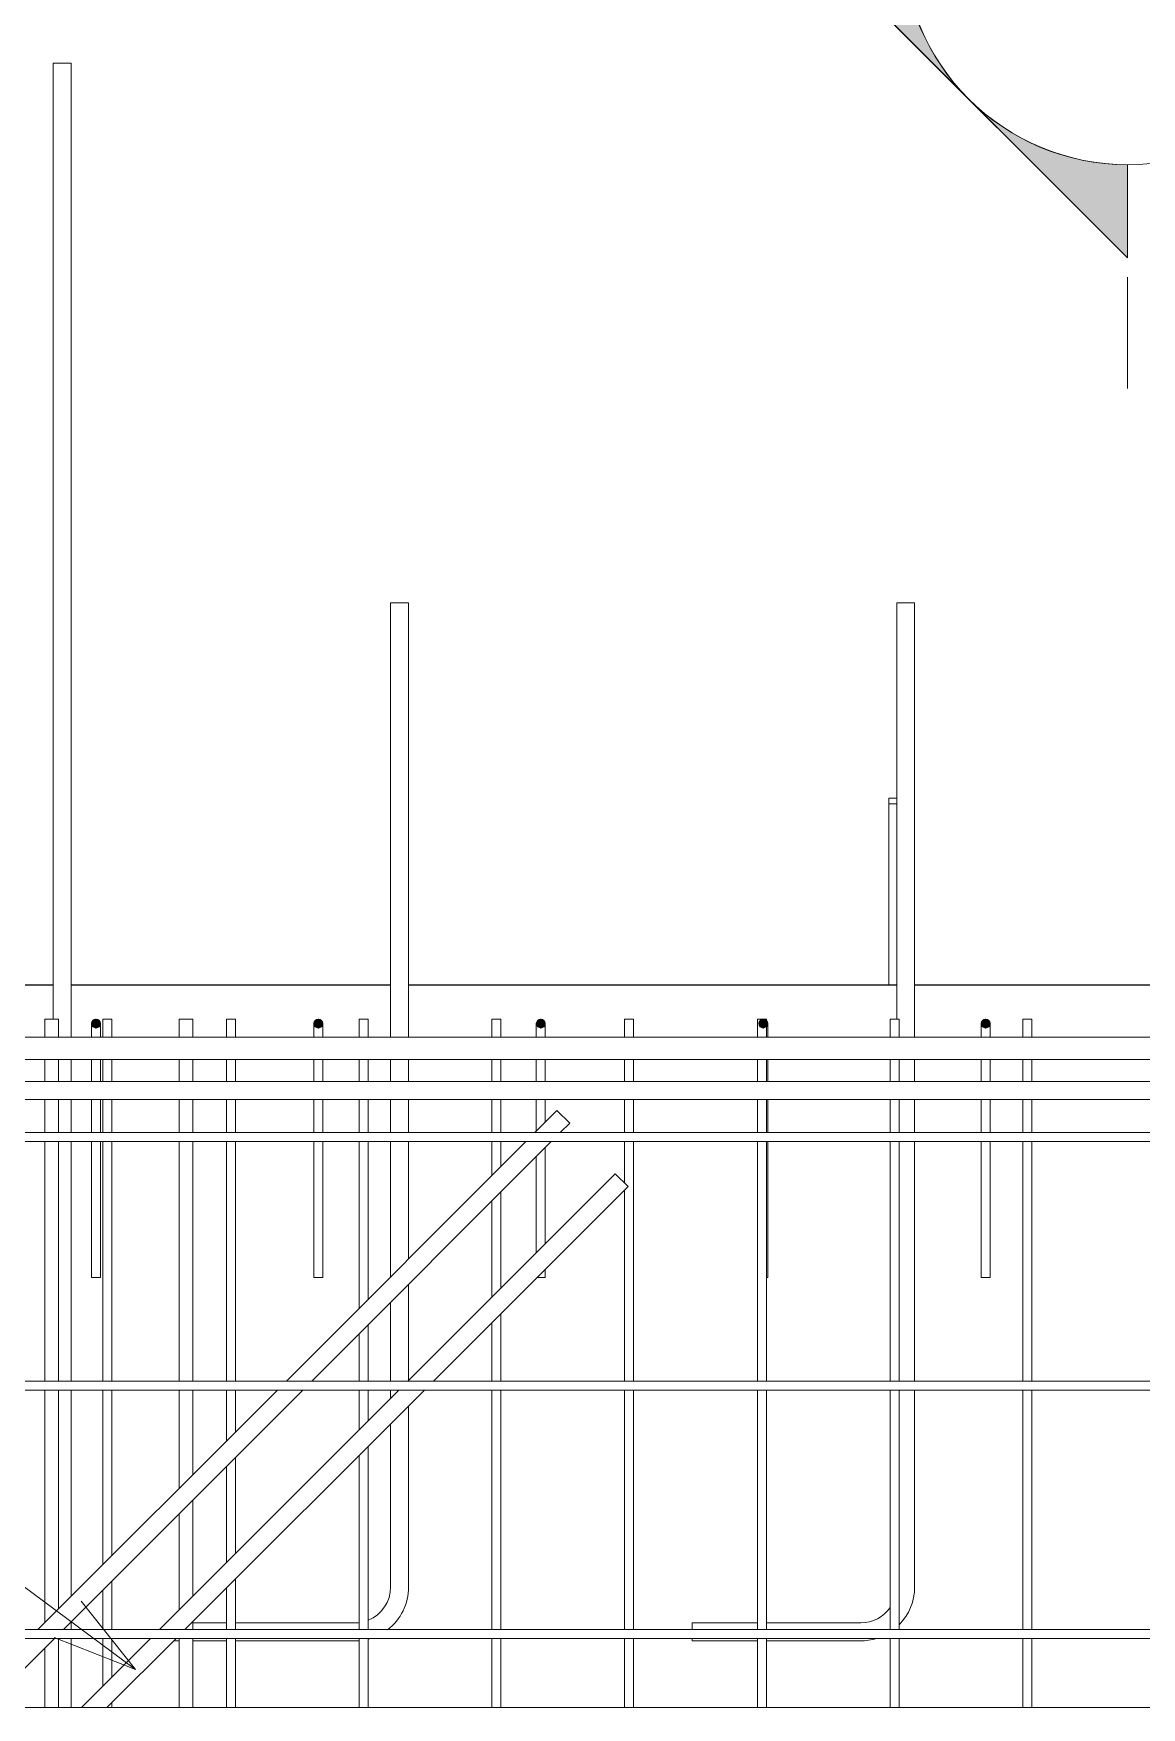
# Model space of a CAD drawing. Header units: millimetres. Extents: x 65464 to 98797, y 2255 to 31386.
# Drawn here: x 68707 to 69693, y 5557 to 7046 of the extents above; entities that cross this region are included whole.
import ezdxf

# ---------------------------------------------------------------- set-up
doc = ezdxf.new("R2010")
doc.units = ezdxf.units.MM
for name, color, linetype, lineweight in [('A-GENM', 13, 'Continuous', 18), ('A-WALL', 113, 'Continuous', 25), ('G-ANNO-SYMB', 111, 'Continuous', 9), ('S-RBAR', 171, 'Continuous', 18), ('S-RBAR-IDEN', 171, 'Continuous', 9)]:
    doc.layers.add(name, color=color, linetype=linetype, lineweight=lineweight)

# ---------------------------------------------------------------- blocks, each defined once
blk = doc.blocks.new('RR spread anchor face based - RR-SA-2_5-250-V10-Elevation Front')
at = {"layer": 'A-GENM'}
for p, q in [((69468, 6361.2), (69468, 6366.2)), ((69468, 6366.2), (69475, 6366.2)), ((69468, 6199.7), (69468, 6361.2)), ((69475, 6361.2), (69468, 6361.2))]:
    blk.add_line(p, q, dxfattribs=at)
blk = doc.blocks.new('Detail View - M_Section Head - Filled SHOP DWG-600895-Elevation Front')
at = {"layer": 'G-ANNO-SYMB'}
h = blk.add_hatch(color=256, dxfattribs=at)
edge = h.paths.add_edge_path()
edge.add_line((70755.3, 4802.6), (70838.2, 4802.6))
edge.add_arc((71038.2, 4802.6), 200, 180, 225)
edge.add_line((70896.8, 4661.2), (70755.3, 4802.6))
h = blk.add_hatch(color=256, dxfattribs=at)
edge = h.paths.add_edge_path()
edge.add_line((71321, 4802.6), (71179.6, 4661.2))
edge.add_arc((71038.2, 4802.6), 200, 315, 360)
edge.add_line((71238.2, 4802.6), (71321, 4802.6))
h = blk.add_hatch(color=256, dxfattribs=at)
edge = h.paths.add_edge_path()
edge.add_line((71038.2, 4519.8), (70896.8, 4661.2))
edge.add_arc((71038.2, 4802.6), 200, 225, 270)
edge.add_line((71038.2, 4602.6), (71038.2, 4519.8))
h = blk.add_hatch(color=256, dxfattribs=at)
edge = h.paths.add_edge_path()
edge.add_line((71038.2, 4519.8), (71038.2, 4602.6))
edge.add_arc((71038.2, 4802.6), 200, 270, 315)
edge.add_line((71179.6, 4661.2), (71038.2, 4519.8))
for p, q in [((71038.2, 4519.8), (70755.3, 4802.6)), ((70838.2, 4802.6), (70755.3, 4802.6)), ((70755.3, 4802.6), (70896.8, 4661.2)), ((70838.2, 4802.6), (70755.3, 4802.6)), ((71038.2, 4519.8), (71321, 4802.6)), ((71179.6, 4661.2), (71321, 4802.6)), ((71238.2, 4802.6), (71321, 4802.6)), ((71321, 4802.6), (71238.2, 4802.6)), ((70896.8, 4661.2), (71038.2, 4519.8)), ((71038.2, 4519.8), (71179.6, 4661.2)), ((71038.2, 4602.6), (71038.2, 4519.8)), ((71038.2, 4519.8), (71038.2, 4602.6))]:
    blk.add_line(p, q, dxfattribs=at)
for start, end in [(360, 180), (180, 360), (180, 225), (315, 0), (225, 270), (270, 315)]:
    blk.add_arc((71038.2, 4802.6), 200, start, end, dxfattribs=at)

msp = doc.modelspace()

# ---------------------------------------------------------------- hatches: boundary and pattern name
at = {"layer": 'S-RBAR'}
h = msp.add_hatch(color=256, dxfattribs=at)
edge = h.paths.add_edge_path()
edge.add_arc((68763.04259, 6165.75), 4, 0, 360)
for points in [[(68763.04259, 6161.75), (68767.04259, 6165.75), (68763.04259, 6169.75), (68759.04259, 6165.75), (68760.49214, 6164.30044)], [(68960.82036, 6161.75), (68964.82036, 6165.75), (68960.82036, 6169.75), (68956.82036, 6165.75)], [(69158.59814, 6161.75), (69162.59814, 6165.75), (69158.59814, 6169.75), (69154.59814, 6165.75), (69156.7379, 6163.61024)], [(69356.37592, 6161.75), (69360.37592, 6165.75), (69356.37592, 6169.75), (69352.37592, 6165.75)], [(69554.1537, 6161.75), (69558.1537, 6165.75), (69554.1537, 6169.75), (69550.1537, 6165.75), (69552.98367, 6162.92003)]]:
    msp.add_hatch(color=256, dxfattribs=at).paths.add_polyline_path(points)
h = msp.add_hatch(color=256, dxfattribs=at)
edge = h.paths.add_edge_path()
edge.add_arc((68960.82036, 6165.75), 4, 0, 360)
h = msp.add_hatch(color=256, dxfattribs=at)
edge = h.paths.add_edge_path()
edge.add_arc((69158.59814, 6165.75), 4, 0, 360)
h = msp.add_hatch(color=256, dxfattribs=at)
edge = h.paths.add_edge_path()
edge.add_arc((69356.37592, 6165.75), 4, 0, 360)
h = msp.add_hatch(color=256, dxfattribs=at)
edge = h.paths.add_edge_path()
edge.add_arc((69554.1537, 6165.75), 4, 0, 360)

# ---------------------------------------------------------------- linework, layer by layer
at = {"layer": 'A-WALL'}
for p, q in [((68725.04259, 6199.75), (68391.04259, 6199.75)), ((69025.04259, 6199.75), (68741.04259, 6199.75)), ((69475.04259, 6199.75), (69041.04259, 6199.75)), ((69925.04259, 6199.75), (69491.04259, 6199.75))]:
    msp.add_line(p, q, dxfattribs=at)
at = {"layer": 'G-ANNO-SYMB'}
msp.add_line((69680.31297, 6829.42625), (69680.31297, 6730.30343), dxfattribs=at)
at = {"layer": 'S-RBAR'}
for p, q in [((68725.04259, 7019.75), (68725.04259, 6169.75)), ((68725.04259, 7019.75), (68741.04259, 7019.75)), ((68741.04259, 7019.75), (68741.04259, 6153.75)), ((69025.04259, 6539.75), (69025.04259, 6153.75)), ((69025.04259, 6539.75), (69041.04259, 6539.75)), ((69041.04259, 6539.75), (69041.04259, 6153.75)), ((69475.04259, 6539.75), (69475.04259, 6169.75)), ((69475.04259, 6539.75), (69491.04259, 6539.75)), ((69491.04259, 6539.75), (69491.04259, 6153.75)), ((68729.57958, 6169.75), (68717.57958, 6169.75)), ((68717.57958, 6153.75), (68717.57958, 6169.75)), ((68729.57958, 6153.75), (68729.57958, 6169.75)), ((68763.04259, 6169.75), (68759.04259, 6165.75)), ((68759.04259, 6154.34631), (68759.04259, 6165.75)), ((68759.04259, 6165.75), (68760.49214, 6164.30044)), ((68760.49214, 6164.30044), (68763.04259, 6161.75)), ((68767.04259, 6165.75), (68763.04259, 6169.75)), ((68763.04259, 6161.75), (68767.04259, 6165.75)), ((68767.04259, 6154.34631), (68767.04259, 6165.75)), ((68777.04259, 6169.75), (68769.04259, 6169.75)), ((68769.04259, 6153.75), (68769.04259, 6169.75)), ((68777.04259, 6153.75), (68777.04259, 6169.75)), ((68849.04259, 6169.75), (68837.04259, 6169.75)), ((68837.04259, 6153.75), (68837.04259, 6169.75)), ((68849.04259, 6153.75), (68849.04259, 6169.75)), ((68887.04259, 6169.75), (68879.04259, 6169.75)), ((68879.04259, 6153.75), (68879.04259, 6169.75)), ((68887.04259, 6153.75), (68887.04259, 6169.75)), ((68960.82036, 6169.75), (68956.82036, 6165.75)), ((68956.82036, 6154.34631), (68956.82036, 6165.75)), ((68956.82036, 6165.75), (68960.82036, 6161.75)), ((68964.82036, 6165.75), (68960.82036, 6169.75)), ((68960.82036, 6161.75), (68964.82036, 6165.75)), ((68964.82036, 6154.34631), (68964.82036, 6165.75)), ((69005.06947, 6169.75), (68997.06947, 6169.75)), ((68997.06947, 6153.75), (68997.06947, 6169.75)), ((69005.06947, 6153.75), (69005.06947, 6169.75)), ((69123.09636, 6169.75), (69115.09636, 6169.75)), ((69115.09636, 6153.75), (69115.09636, 6169.75)), ((69123.09636, 6153.75), (69123.09636, 6169.75)), ((69158.59814, 6169.75), (69154.59814, 6165.75)), ((69154.59814, 6154.34631), (69154.59814, 6165.75)), ((69154.59814, 6165.75), (69156.7379, 6163.61024)), ((69156.7379, 6163.61024), (69158.59814, 6161.75)), ((69162.59814, 6165.75), (69158.59814, 6169.75)), ((69158.59814, 6161.75), (69162.59814, 6165.75)), ((69162.59814, 6154.34631), (69162.59814, 6165.75)), ((69241.12324, 6169.75), (69233.12324, 6169.75)), ((69233.12324, 6153.75), (69233.12324, 6169.75)), ((69241.12324, 6153.75), (69241.12324, 6169.75)), ((69359.15013, 6169.75), (69351.15013, 6169.75)), ((69351.15013, 6153.75), (69351.15013, 6169.75)), ((69356.37592, 6169.75), (69352.37592, 6165.75)), ((69352.37592, 6165.75), (69356.37592, 6161.75)), ((69360.37592, 6165.75), (69356.37592, 6169.75)), ((69356.37592, 6161.75), (69360.37592, 6165.75)), ((69359.15013, 6153.75), (69359.15013, 6169.75)), ((69360.37592, 6154.34631), (69360.37592, 6165.75)), ((69477.17701, 6169.75), (69469.17701, 6169.75)), ((69469.17701, 6153.75), (69469.17701, 6169.75)), ((69477.17701, 6153.75), (69477.17701, 6169.75)), ((69554.1537, 6169.75), (69550.1537, 6165.75)), ((69550.1537, 6154.34631), (69550.1537, 6165.75)), ((69550.1537, 6165.75), (69552.98367, 6162.92003)), ((69558.1537, 6165.75), (69554.1537, 6169.75)), ((69554.1537, 6161.75), (69558.1537, 6165.75)), ((69558.1537, 6154.34631), (69558.1537, 6165.75)), ((69595.2039, 6169.75), (69587.2039, 6169.75)), ((69587.2039, 6153.75), (69587.2039, 6169.75)), ((69595.2039, 6153.75), (69595.2039, 6169.75)), ((66965.04259, 6153.75), (70561.04259, 6153.75)), ((69552.98367, 6162.92003), (69554.1537, 6161.75)), ((66965.04259, 6133.75), (70561.04259, 6133.75)), ((68717.57958, 6114.25), (68717.57958, 6133.75)), ((68729.57958, 6114.25), (68729.57958, 6133.75)), ((68741.04259, 6133.75), (68741.04259, 6114.25)), ((68759.04259, 6114.25), (68759.04259, 6133.75)), ((68767.04259, 6114.25), (68767.04259, 6133.75)), ((68769.04259, 6133.75), (68769.04259, 6114.25)), ((68769.04259, 6114.25), (68769.04259, 6133.75)), ((68777.04259, 6133.75), (68777.04259, 6114.25)), ((68777.04259, 6114.25), (68777.04259, 6133.75)), ((68837.04259, 6114.25), (68837.04259, 6133.75)), ((68849.04259, 6114.25), (68849.04259, 6133.75)), ((68879.04259, 6133.75), (68879.04259, 6114.25)), ((68879.04259, 6114.25), (68879.04259, 6133.75)), ((68887.04259, 6133.75), (68887.04259, 6114.25)), ((68887.04259, 6114.25), (68887.04259, 6133.75)), ((68956.82036, 6114.25), (68956.82036, 6133.75)), ((68964.82036, 6114.25), (68964.82036, 6133.75)), ((68997.06947, 6133.75), (68997.06947, 6114.25)), ((68997.06947, 6114.25), (68997.06947, 6133.75)), ((69005.06947, 6133.75), (69005.06947, 6114.25)), ((69005.06947, 6114.25), (69005.06947, 6133.75)), ((69025.04259, 6133.75), (69025.04259, 6114.25)), ((69041.04259, 6133.75), (69041.04259, 6114.25)), ((69115.09636, 6133.75), (69115.09636, 6114.25)), ((69115.09636, 6114.25), (69115.09636, 6133.75)), ((69123.09636, 6133.75), (69123.09636, 6114.25)), ((69123.09636, 6114.25), (69123.09636, 6133.75)), ((69154.59814, 6114.25), (69154.59814, 6133.75)), ((69162.59814, 6114.25), (69162.59814, 6133.75)), ((69233.12324, 6133.75), (69233.12324, 6114.25)), ((69233.12324, 6114.25), (69233.12324, 6133.75)), ((69241.12324, 6133.75), (69241.12324, 6114.25)), ((69241.12324, 6114.25), (69241.12324, 6133.75)), ((69351.15013, 6133.75), (69351.15013, 6114.25)), ((69351.15013, 6114.25), (69351.15013, 6133.75)), ((69359.15013, 6133.75), (69359.15013, 6114.25)), ((69359.15013, 6114.25), (69359.15013, 6133.75)), ((69360.37592, 6114.25), (69360.37592, 6133.75)), ((69469.17701, 6133.75), (69469.17701, 6114.25)), ((69469.17701, 6114.25), (69469.17701, 6133.75)), ((69477.17701, 6133.75), (69477.17701, 6114.25)), ((69477.17701, 6114.25), (69477.17701, 6133.75)), ((69491.04259, 6133.75), (69491.04259, 6114.25)), ((69550.1537, 6114.25), (69550.1537, 6133.75)), ((69558.1537, 6114.25), (69558.1537, 6133.75)), ((69587.2039, 6133.75), (69587.2039, 6114.25)), ((69587.2039, 6114.25), (69587.2039, 6133.75)), ((69595.2039, 6133.75), (69595.2039, 6114.25)), ((69595.2039, 6114.25), (69595.2039, 6133.75)), ((66935.88003, 6114.25), (70590.20515, 6114.25)), ((66933.04259, 6098.25), (70593.04259, 6098.25)), ((68717.57958, 6068.71069), (68717.57958, 6098.25)), ((68729.57958, 6068.71069), (68729.57958, 6098.25)), ((68741.04259, 6098.25), (68741.04259, 6068.71069)), ((68759.04259, 6068.71069), (68759.04259, 6098.25)), ((68767.04259, 6068.71069), (68767.04259, 6098.25)), ((68769.04259, 6098.25), (68769.04259, 6068.71069)), ((68769.04259, 6068.71069), (68769.04259, 6098.25)), ((68777.04259, 6098.25), (68777.04259, 6068.71069)), ((68777.04259, 6068.71069), (68777.04259, 6098.25)), ((68837.04259, 6068.71069), (68837.04259, 6098.25)), ((68849.04259, 6068.71069), (68849.04259, 6098.25)), ((68879.04259, 6098.25), (68879.04259, 6068.71069)), ((68879.04259, 6068.71069), (68879.04259, 6098.25)), ((68887.04259, 6098.25), (68887.04259, 6068.71069)), ((68887.04259, 6068.71069), (68887.04259, 6098.25)), ((68956.82036, 6068.71069), (68956.82036, 6098.25)), ((68964.82036, 6068.71069), (68964.82036, 6098.25)), ((68997.06947, 6098.25), (68997.06947, 6068.71069)), ((68997.06947, 6068.71069), (68997.06947, 6098.25)), ((69005.06947, 6098.25), (69005.06947, 6068.71069)), ((69005.06947, 6068.71069), (69005.06947, 6098.25)), ((69025.04259, 6098.25), (69025.04259, 6068.71069)), ((69041.04259, 6098.25), (69041.04259, 6068.71069)), ((69115.09636, 6098.25), (69115.09636, 6068.71069)), ((69115.09636, 6068.71069), (69115.09636, 6098.25)), ((69123.09636, 6098.25), (69123.09636, 6068.71069)), ((69123.09636, 6068.71069), (69123.09636, 6098.25)), ((69154.59814, 6070.09569), (69154.59814, 6098.25)), ((69162.59814, 6078.09569), (69162.59814, 6098.25)), ((69233.12324, 6098.25), (69233.12324, 6068.71069)), ((69233.12324, 6068.71069), (69233.12324, 6098.25)), ((69241.12324, 6098.25), (69241.12324, 6068.71069)), ((69241.12324, 6068.71069), (69241.12324, 6098.25)), ((69351.15013, 6098.25), (69351.15013, 6068.71069)), ((69351.15013, 6068.71069), (69351.15013, 6098.25)), ((69359.15013, 6098.25), (69359.15013, 6068.71069)), ((69359.15013, 6068.71069), (69359.15013, 6098.25)), ((69360.37592, 6068.71069), (69360.37592, 6098.25)), ((69469.17701, 6098.25), (69469.17701, 6068.71069)), ((69469.17701, 6068.71069), (69469.17701, 6098.25)), ((69477.17701, 6098.25), (69477.17701, 6068.71069)), ((69477.17701, 6068.71069), (69477.17701, 6098.25)), ((69491.04259, 6098.25), (69491.04259, 6068.71069)), ((69550.1537, 6068.71069), (69550.1537, 6098.25)), ((69558.1537, 6068.71069), (69558.1537, 6098.25)), ((69587.2039, 6098.25), (69587.2039, 6068.71069)), ((69587.2039, 6068.71069), (69587.2039, 6098.25)), ((69595.2039, 6098.25), (69595.2039, 6068.71069)), ((69595.2039, 6068.71069), (69595.2039, 6098.25)), ((69172.99111, 6088.48866), (69153.21314, 6068.71069)), ((69172.99111, 6088.48866), (69184.30482, 6077.17496)), ((69184.30482, 6077.17496), (69175.84056, 6068.71069)), ((66933.04259, 6068.71069), (70593.04259, 6068.71069)), ((66933.04259, 6060.71069), (70593.04259, 6060.71069)), ((68717.57958, 5847.83191), (68717.57958, 6060.71069)), ((68729.57958, 5847.83191), (68729.57958, 6060.71069)), ((68741.04259, 6060.71069), (68741.04259, 5847.83191)), ((68759.04259, 5939.75), (68759.04259, 6060.71069)), ((68767.04259, 5939.75), (68767.04259, 6060.71069)), ((68769.04259, 6060.71069), (68769.04259, 5847.83191)), ((68769.04259, 5847.83191), (68769.04259, 6060.71069)), ((68777.04259, 6060.71069), (68777.04259, 5847.83191)), ((68777.04259, 5847.83191), (68777.04259, 6060.71069)), ((68837.04259, 5847.83191), (68837.04259, 6060.71069)), ((68849.04259, 5847.83191), (68849.04259, 6060.71069)), ((68879.04259, 6060.71069), (68879.04259, 5847.83191)), ((68879.04259, 5847.83191), (68879.04259, 6060.71069)), ((68887.04259, 6060.71069), (68887.04259, 5847.83191)), ((68887.04259, 5847.83191), (68887.04259, 6060.71069)), ((69145.21314, 6060.71069), (68932.33435, 5847.83191)), ((69167.84056, 6060.71069), (68954.96177, 5847.83191)), ((68956.82036, 5939.75), (68956.82036, 6060.71069)), ((68964.82036, 5939.75), (68964.82036, 6060.71069)), ((68997.06947, 6060.71069), (68997.06947, 5912.56702)), ((68997.06947, 5912.56702), (68997.06947, 6060.71069)), ((69005.06947, 6060.71069), (69005.06947, 5920.56702)), ((69005.06947, 5920.56702), (69005.06947, 6060.71069)), ((69025.04259, 6060.71069), (69025.04259, 5940.54014)), ((69041.04259, 6060.71069), (69041.04259, 5956.54014)), ((69115.09636, 6060.71069), (69115.09636, 6030.59391)), ((69115.09636, 6030.59391), (69115.09636, 6060.71069)), ((69123.09636, 6060.71069), (69123.09636, 6038.59391)), ((69123.09636, 6038.59391), (69123.09636, 6060.71069)), ((69233.12324, 6060.71069), (69233.12324, 6023.93706)), ((69233.12324, 6023.93706), (69233.12324, 6060.71069)), ((69241.12324, 6060.71069), (69241.12324, 5847.83191)), ((69241.12324, 5847.83191), (69241.12324, 6060.71069)), ((69351.15013, 6060.71069), (69351.15013, 5847.83191)), ((69351.15013, 5847.83191), (69351.15013, 6060.71069)), ((69359.15013, 6060.71069), (69359.15013, 5847.83191)), ((69359.15013, 5847.83191), (69359.15013, 6060.71069)), ((69360.37592, 5939.75), (69360.37592, 6060.71069)), ((69469.17701, 6060.71069), (69469.17701, 5847.83191)), ((69469.17701, 5847.83191), (69469.17701, 6060.71069)), ((69477.17701, 6060.71069), (69477.17701, 5847.83191)), ((69477.17701, 5847.83191), (69477.17701, 6060.71069)), ((69491.04259, 6060.71069), (69491.04259, 5847.83191)), ((69550.1537, 5939.75), (69550.1537, 6060.71069)), ((69558.1537, 5939.75), (69558.1537, 6060.71069)), ((69587.2039, 6060.71069), (69587.2039, 5847.83191)), ((69587.2039, 5847.83191), (69587.2039, 6060.71069)), ((69595.2039, 6060.71069), (69595.2039, 5847.83191)), ((69595.2039, 5847.83191), (69595.2039, 6060.71069)), ((69154.59814, 5961.98807), (69154.59814, 6047.46828)), ((69162.59814, 5969.98807), (69162.59814, 6055.46828)), ((69224.83519, 6032.22511), (69040.44198, 5847.83191)), ((69224.83519, 6032.22511), (69236.14889, 6020.91141)), ((69236.14889, 6020.91141), (69063.0694, 5847.83191)), ((69123.09636, 6015.96649), (69123.09636, 5930.48628)), ((69123.09636, 5930.48628), (69123.09636, 6015.96649)), ((69233.12324, 6017.88575), (69233.12324, 5847.83191)), ((69233.12324, 5847.83191), (69233.12324, 6017.88575)), ((69115.09636, 6007.96649), (69115.09636, 5922.48628)), ((69115.09636, 5922.48628), (69115.09636, 6007.96649)), ((68767.04259, 5939.75), (68759.04259, 5939.75)), ((68964.82036, 5939.75), (68956.82036, 5939.75)), ((69162.59814, 5939.75), (69154.98749, 5939.75)), ((69162.59814, 5939.75), (69162.59814, 5947.36065)), ((69360.37592, 5939.75), (69359.15013, 5939.75)), ((69558.1537, 5939.75), (69550.1537, 5939.75)), ((69041.04259, 5933.91272), (69041.04259, 5848.43251)), ((69025.04259, 5917.91272), (69025.04259, 5847.83191)), ((69005.06947, 5897.93961), (69005.06947, 5847.83191)), ((69005.06947, 5847.83191), (69005.06947, 5897.93961)), ((69115.09636, 5899.85887), (69115.09636, 5847.83191)), ((69115.09636, 5847.83191), (69115.09636, 5899.85887)), ((69123.09636, 5907.85887), (69123.09636, 5847.83191)), ((69123.09636, 5847.83191), (69123.09636, 5907.85887)), ((68997.06947, 5889.93961), (68997.06947, 5847.83191)), ((68997.06947, 5847.83191), (68997.06947, 5889.93961)), ((66933.04259, 5847.83191), (70593.04259, 5847.83191)), ((66933.04259, 5839.83191), (70593.04259, 5839.83191)), ((68924.33435, 5839.83191), (68711.45557, 5626.95312)), ((68717.57958, 5633.07714), (68717.57958, 5839.83191)), ((68729.57958, 5645.07714), (68729.57958, 5839.83191)), ((68946.96177, 5839.83191), (68734.08298, 5626.95312)), ((68741.04259, 5839.83191), (68741.04259, 5656.54014)), ((68769.04259, 5839.83191), (68769.04259, 5684.54014)), ((68769.04259, 5684.54014), (68769.04259, 5839.83191)), ((68777.04259, 5839.83191), (68777.04259, 5692.54014)), ((68777.04259, 5692.54014), (68777.04259, 5839.83191)), ((69032.44198, 5839.83191), (68819.56319, 5626.95312)), ((68837.04259, 5752.54014), (68837.04259, 5839.83191)), ((69055.0694, 5839.83191), (68842.19061, 5626.95312)), ((68849.04259, 5764.54014), (68849.04259, 5839.83191)), ((68879.04259, 5839.83191), (68879.04259, 5794.54014)), ((68879.04259, 5794.54014), (68879.04259, 5839.83191)), ((68887.04259, 5839.83191), (68887.04259, 5802.54014)), ((68887.04259, 5802.54014), (68887.04259, 5839.83191)), ((68997.06947, 5839.83191), (68997.06947, 5804.4594)), ((68997.06947, 5804.4594), (68997.06947, 5839.83191)), ((69005.06947, 5839.83191), (69005.06947, 5812.4594)), ((69005.06947, 5812.4594), (69005.06947, 5839.83191)), ((69025.04259, 5839.83191), (69025.04259, 5832.43251)), ((69115.09636, 5839.83191), (69115.09636, 5626.95312)), ((69115.09636, 5626.95312), (69115.09636, 5839.83191)), ((69123.09636, 5839.83191), (69123.09636, 5626.95312)), ((69123.09636, 5626.95312), (69123.09636, 5839.83191)), ((69233.12324, 5839.83191), (69233.12324, 5626.95312)), ((69233.12324, 5626.95312), (69233.12324, 5839.83191)), ((69241.12324, 5839.83191), (69241.12324, 5626.95312)), ((69241.12324, 5626.95312), (69241.12324, 5839.83191)), ((69351.15013, 5839.83191), (69351.15013, 5626.95312)), ((69351.15013, 5626.95312), (69351.15013, 5839.83191)), ((69359.15013, 5839.83191), (69359.15013, 5626.95312)), ((69359.15013, 5626.95312), (69359.15013, 5839.83191)), ((69469.17701, 5839.83191), (69469.17701, 5626.95312)), ((69469.17701, 5626.95312), (69469.17701, 5839.83191)), ((69477.17701, 5839.83191), (69477.17701, 5626.95312)), ((69477.17701, 5626.95312), (69477.17701, 5839.83191)), ((69491.04259, 5839.83191), (69491.04259, 5664.75)), ((69587.2039, 5839.83191), (69587.2039, 5626.95312)), ((69587.2039, 5626.95312), (69587.2039, 5839.83191)), ((69595.2039, 5839.83191), (69595.2039, 5626.95312)), ((69595.2039, 5626.95312), (69595.2039, 5839.83191)), ((69041.04259, 5825.8051), (69041.04259, 5664.75)), ((69025.04259, 5809.8051), (69025.04259, 5664.75)), ((68887.04259, 5779.91272), (68887.04259, 5694.43251)), ((68887.04259, 5694.43251), (68887.04259, 5779.91272)), ((68997.06947, 5781.83198), (68997.06947, 5626.95312)), ((68997.06947, 5626.95312), (68997.06947, 5781.83198)), ((69005.06947, 5789.83198), (69005.06947, 5626.95312)), ((69005.06947, 5626.95312), (69005.06947, 5789.83198)), ((68879.04259, 5771.91272), (68879.04259, 5686.43251)), ((68879.04259, 5686.43251), (68879.04259, 5771.91272)), ((68849.04259, 5656.43251), (68849.04259, 5741.91272)), ((68837.04259, 5644.43251), (68837.04259, 5729.91272)), ((68887.04259, 5671.8051), (68887.04259, 5626.95312)), ((68887.04259, 5626.95312), (68887.04259, 5671.8051)), ((68769.04259, 5661.91272), (68769.04259, 5626.95312)), ((68769.04259, 5626.95312), (68769.04259, 5661.91272)), ((68777.04259, 5669.91272), (68777.04259, 5626.95312)), ((68777.04259, 5626.95312), (68777.04259, 5669.91272)), ((68879.04259, 5663.8051), (68879.04259, 5626.95312)), ((68879.04259, 5626.95312), (68879.04259, 5663.8051)), ((68741.04259, 5633.91272), (68741.04259, 5626.95312)), ((68849.04259, 5626.95312), (68849.04259, 5633.8051)), ((68879.04259, 5632.75), (68849.04259, 5632.75)), ((68993.04259, 5632.75), (68887.04259, 5632.75)), ((69351.15013, 5632.75), (69293.04259, 5632.75)), ((69293.04259, 5632.75), (69293.04259, 5626.95312)), ((69443.04259, 5632.75), (69359.15013, 5632.75)), ((66933.04259, 5626.95312), (70593.04259, 5626.95312)), ((66933.04259, 5618.95312), (70593.04259, 5618.95312)), ((68726.08298, 5618.95312), (68664.62986, 5557.5)), ((68729.57958, 5557.5), (68729.57958, 5618.95312)), ((68741.04259, 5618.95312), (68741.04259, 5557.5)), ((68811.56319, 5618.95312), (68750.11007, 5557.5)), ((68769.04259, 5618.95312), (68769.04259, 5576.43251)), ((68769.04259, 5576.43251), (68769.04259, 5618.95312)), ((68834.19061, 5618.95312), (68772.73749, 5557.5)), ((68777.04259, 5618.95312), (68777.04259, 5584.43251)), ((68777.04259, 5584.43251), (68777.04259, 5618.95312)), ((68833.04259, 5617.8051), (68833.04259, 5616.75)), ((68837.04259, 5616.75), (68833.04259, 5616.75)), ((68837.04259, 5557.5), (68837.04259, 5618.95312)), ((68849.04259, 5557.5), (68849.04259, 5618.95312)), ((68879.04259, 5616.75), (68849.04259, 5616.75)), ((68879.04259, 5618.95312), (68879.04259, 5557.5)), ((68879.04259, 5557.5), (68879.04259, 5618.95312)), ((68887.04259, 5618.95312), (68887.04259, 5557.5)), ((68887.04259, 5557.5), (68887.04259, 5618.95312)), ((68993.04259, 5616.75), (68887.04259, 5616.75)), ((68997.06947, 5618.95312), (68997.06947, 5557.5)), ((68997.06947, 5557.5), (68997.06947, 5618.95312)), ((69005.06947, 5618.95312), (69005.06947, 5557.5)), ((69005.06947, 5557.5), (69005.06947, 5618.95312)), ((69115.09636, 5618.95312), (69115.09636, 5557.5)), ((69115.09636, 5557.5), (69115.09636, 5618.95312)), ((69123.09636, 5618.95312), (69123.09636, 5557.5)), ((69123.09636, 5557.5), (69123.09636, 5618.95312)), ((69233.12324, 5618.95312), (69233.12324, 5557.5)), ((69233.12324, 5557.5), (69233.12324, 5618.95312)), ((69241.12324, 5618.95312), (69241.12324, 5557.5)), ((69241.12324, 5557.5), (69241.12324, 5618.95312)), ((69293.04259, 5618.95312), (69293.04259, 5616.75)), ((69351.15013, 5616.75), (69293.04259, 5616.75)), ((69351.15013, 5618.95312), (69351.15013, 5557.5)), ((69351.15013, 5557.5), (69351.15013, 5618.95312)), ((69359.15013, 5618.95312), (69359.15013, 5557.5)), ((69359.15013, 5557.5), (69359.15013, 5618.95312)), ((69443.04259, 5616.75), (69359.15013, 5616.75)), ((69469.17701, 5618.95312), (69469.17701, 5557.5)), ((69469.17701, 5557.5), (69469.17701, 5618.95312)), ((69477.17701, 5618.95312), (69477.17701, 5557.5)), ((69477.17701, 5557.5), (69477.17701, 5618.95312)), ((69587.2039, 5618.95312), (69587.2039, 5557.5)), ((69587.2039, 5557.5), (69587.2039, 5618.95312)), ((69595.2039, 5618.95312), (69595.2039, 5557.5)), ((69595.2039, 5557.5), (69595.2039, 5618.95312)), ((68717.57958, 5557.5), (68717.57958, 5610.44972)), ((66933.04259, 5557.5), (70593.04259, 5557.5)), ((68777.04259, 5561.8051), (68777.04259, 5557.5)), ((68777.04259, 5557.5), (68777.04259, 5561.8051))]:
    msp.add_line(p, q, dxfattribs=at)
for centre in [(68763.04259, 6165.75), (68960.82036, 6165.75), (69158.59814, 6165.75), (69356.37592, 6165.75), (69554.1537, 6165.75)]:
    msp.add_circle(centre, 4, dxfattribs=at)
for centre, radius, start, end in [((68763.04259, 6165.75), 4, 360, 180), ((68960.82036, 6165.75), 4, 360, 180), ((69158.59814, 6165.75), 4, 360, 180), ((69356.37592, 6165.75), 4, 360, 45), ((69554.1537, 6165.75), 4, 360, 180), ((68993.04259, 5664.75), 32, 292.2780078, 360), ((68993.04259, 5664.75), 48, 307.41798066, 0), ((69443.04259, 5664.75), 48, 315.38011141, 0), ((69443.04259, 5664.75), 32, 270, 325.34435742), ((68993.04259, 5664.75), 32, 270, 277.2931362), ((68993.04259, 5664.75), 48, 270, 274.8620908), ((68993.04259, 5664.75), 48, 285, 286.77538395), ((69443.04259, 5664.75), 48, 270, 286.77538395)]:
    msp.add_arc(centre, radius, start, end, dxfattribs=at)
at = {"layer": 'S-RBAR-IDEN'}
for q in [(67092.99664, 6855.6598), (68749.84602, 5652.19891), (68725.90753, 5619.91306)]:
    msp.add_line((68798.12299, 5591.38615), q, dxfattribs=at)

# ---------------------------------------------------------------- block references
at = {"layer": 'A-GENM'}
msp.add_blockref('RR spread anchor face based - RR-SA-2_5-250-V10-Elevation Front', (0, 0), dxfattribs=at)
at = {"layer": 'G-ANNO-SYMB', "extrusion": (0, 0, -1), "rotation": 90.00000000000038}
msp.add_blockref('Detail View - M_Section Head - Filled SHOP DWG-600895-Elevation Front', (-64877.70737, -63908.75318), dxfattribs=at)

doc.saveas('drawing.dxf')
